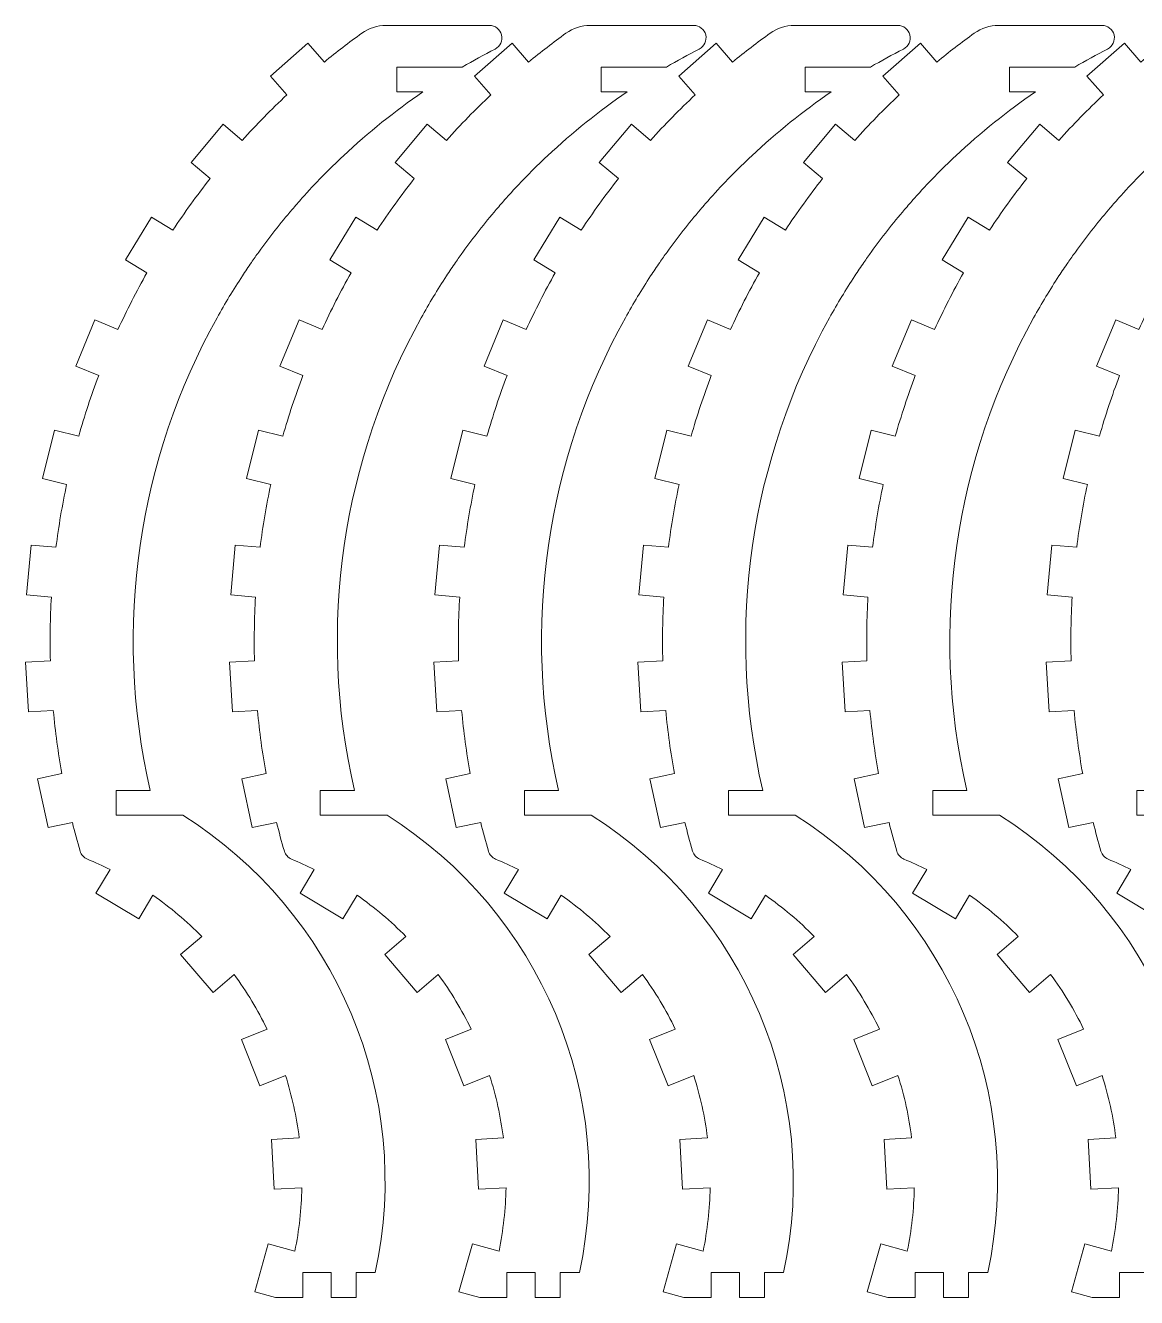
# Model space of a CAD drawing. Header units: millimetres. Extents: x -252 to 252, y -214 to 214.
# Drawn here: x -252.1 to -118.4, y 60.6 to 213.6 of the extents above; entities that cross this region are included whole.
import ezdxf

# ---------------------------------------------------------------- set-up
doc = ezdxf.new("R2010")
doc.units = ezdxf.units.MM
doc.header["$MEASUREMENT"] = 0
doc.layers.add('Camada 1', color=7, linetype='Continuous')

msp = doc.modelspace()

# ---------------------------------------------------------------- linework, layer by layer
at = {"layer": 'Camada 1', "lineweight": 20}
for points in [[(-248.4049, 150.8596), (-248.0849, 153.3948), (-247.6572, 155.9152), (-247.1228, 158.4141), (-247.1228, 158.4141), (-247.1228, 158.4141), (-250.0339, 159.1389), (-250.0339, 159.1389), (-250.0339, 159.1389), (-250.0339, 159.1389), (-248.5843, 164.9611), (-248.5843, 164.9611), (-248.5843, 164.9611), (-248.5843, 164.9611), (-245.6731, 164.2363), (-245.6731, 164.2363), (-245.6731, 164.2363), (-244.9734, 166.694), (-244.1694, 169.1207), (-243.2632, 171.5099), (-243.2632, 171.5099), (-243.2632, 171.5099), (-246.0311, 172.6668), (-246.0311, 172.6668), (-246.0311, 172.6668), (-246.0311, 172.6668), (-243.7175, 178.2027), (-243.7175, 178.2027), (-243.7175, 178.2027), (-243.7175, 178.2027), (-240.9495, 177.0459), (-240.9495, 177.0459), (-240.9495, 177.0459), (-239.8861, 179.3694), (-238.7242, 181.6467), (-237.467, 183.8713), (-237.467, 183.8713), (-237.467, 183.8713), (-240.0282, 185.4335), (-240.0282, 185.4335), (-240.0282, 185.4335), (-240.0282, 185.4335), (-236.9037, 190.5558), (-236.9037, 190.5558), (-236.9037, 190.5558), (-236.9037, 190.5558), (-234.3426, 188.9936), (-234.3426, 188.9936), (-234.3426, 188.9936), (-232.94, 191.1296), (-231.447, 193.2048), (-229.8678, 195.2137), (-229.8678, 195.2137), (-229.8678, 195.2137), (-232.1631, 197.1454), (-232.1631, 197.1454), (-232.1631, 197.1454), (-232.1631, 197.1454), (-228.2999, 201.7361), (-228.2999, 201.7361), (-228.2999, 201.7361), (-228.2999, 201.7361), (-226.0045, 199.8045), (-226.0045, 199.8045), (-226.0045, 199.8045), (-224.2949, 201.7037), (-222.5052, 203.5293), (-220.6403, 205.2762), (-220.6403, 205.2762), (-220.6403, 205.2762), (-222.6171, 207.5328), (-222.6171, 207.5328), (-222.6171, 207.5328), (-222.6171, 207.5328), (-218.1039, 211.4864), (-218.1039, 211.4864), (-218.1039, 211.4864), (-218.1039, 211.4864), (-216.1271, 209.2298), (-216.1271, 209.2298), (-216.1271, 209.2298), (-214.6612, 210.4299), (-213.1577, 211.5835), (-211.619, 212.6888), (-211.619, 212.6888), (-210.7689, 213.2994), (-209.7486, 213.6279), (-208.702, 213.6279), (-208.702, 213.6279), (-208.702, 213.6279), (-196.2724, 213.6279), (-196.2724, 213.6279), (-196.2724, 213.6279), (-195.5795, 213.6279), (-194.9767, 213.1533), (-194.8142, 212.4797), (-194.8142, 212.4797), (-194.6517, 211.8061), (-194.9717, 211.1088), (-195.5885, 210.7929), (-195.5885, 210.7929), (-196.9246, 210.1084), (-198.2411, 209.3865), (-199.5366, 208.6279), (-199.5366, 208.6279), (-199.5366, 208.6279), (-207.399, 208.6279), (-207.399, 208.6279), (-207.399, 208.6279), (-207.399, 208.6279), (-207.399, 205.6279), (-207.399, 205.6279), (-207.399, 205.6279), (-207.399, 205.6279), (-204.2714, 205.6279), (-204.2714, 205.6279), (-204.2714, 205.6279), (-207.6448, 203.321), (-210.8424, 200.7571), (-213.8247, 197.9628), (-213.8247, 197.9628), (-215.565, 196.3325), (-217.2314, 194.6245), (-218.8185, 192.8454), (-218.8185, 192.8454), (-219.2184, 192.397), (-219.6136, 191.944), (-220.0034, 191.4866), (-220.0034, 191.4866), (-221.4128, 189.8329), (-222.7501, 188.1267), (-224.0133, 186.3736), (-224.0133, 186.3736), (-224.3135, 185.957), (-224.6094, 185.5377), (-224.9012, 185.1159), (-224.9012, 185.1159), (-225.2702, 184.5824), (-225.6326, 184.0446), (-225.988, 183.5029), (-225.988, 183.5029), (-227.0655, 181.861), (-228.0807, 180.1822), (-229.032, 178.4705), (-229.032, 178.4705), (-238.4495, 161.5248), (-241.6122, 141.3397), (-237.0699, 121.6279), (-237.0699, 121.6279), (-237.0699, 121.6279), (-241.1706, 121.6279), (-241.1706, 121.6279), (-241.1706, 121.6279), (-241.1706, 121.6279), (-241.1706, 118.6279), (-241.1706, 118.6279), (-241.1706, 118.6279), (-241.1706, 118.6279), (-233.144, 118.6279), (-233.144, 118.6279), (-233.144, 118.6279), (-214.6307, 106.9859), (-205.3802, 85.0046), (-209.9981, 63.6279), (-209.9981, 63.6279), (-209.9981, 63.6279), (-212.3075, 63.6279), (-212.3075, 63.6279), (-212.3075, 63.6279), (-212.3075, 63.6279), (-212.3075, 60.6279), (-212.3075, 60.6279), (-212.3075, 60.6279), (-212.3075, 60.6279), (-215.3075, 60.6279), (-215.3075, 60.6279), (-215.3075, 60.6279), (-215.3075, 60.6279), (-215.3075, 63.6279), (-215.3075, 63.6279), (-215.3075, 63.6279), (-215.3075, 63.6279), (-218.7137, 63.6279), (-218.7137, 63.6279), (-218.7137, 63.6279), (-218.7137, 63.6279), (-218.7137, 60.6279), (-218.7137, 60.6279), (-218.7137, 60.6279), (-218.7137, 60.6279), (-221.9993, 60.6279), (-221.9993, 60.6279), (-221.9993, 60.6279), (-221.9993, 60.6279), (-224.4917, 61.3254), (-224.4917, 61.3254), (-224.4917, 61.3254), (-224.4917, 61.3254), (-222.8748, 67.1034), (-222.8748, 67.1034), (-222.8748, 67.1034), (-222.8748, 67.1034), (-219.6743, 66.2078), (-219.6743, 66.2078), (-219.6743, 66.2078), (-219.1611, 68.7217), (-218.8793, 71.2774), (-218.8326, 73.8427), (-218.8326, 73.8427), (-218.8326, 73.8427), (-222.1514, 73.6658), (-222.1514, 73.6658), (-222.1514, 73.6658), (-222.1514, 73.6658), (-222.4708, 79.6573), (-222.4708, 79.6573), (-222.4708, 79.6573), (-222.4708, 79.6573), (-219.152, 79.8342), (-219.152, 79.8342), (-219.152, 79.8342), (-219.4712, 82.38), (-220.0231, 84.8913), (-220.8007, 87.3364), (-220.8007, 87.3364), (-220.8007, 87.3364), (-223.8878, 86.1055), (-223.8878, 86.1055), (-223.8878, 86.1055), (-223.8878, 86.1055), (-226.1099, 91.6789), (-226.1099, 91.6789), (-226.1099, 91.6789), (-226.1099, 91.6789), (-223.0227, 92.9097), (-223.0227, 92.9097), (-223.0227, 92.9097), (-224.1408, 95.2191), (-225.4681, 97.4212), (-226.988, 99.4883), (-226.988, 99.4883), (-226.988, 99.4883), (-229.5181, 97.3333), (-229.5181, 97.3333), (-229.5181, 97.3333), (-229.5181, 97.3333), (-233.4086, 101.901), (-233.4086, 101.901), (-233.4086, 101.901), (-233.4086, 101.901), (-230.8785, 104.056), (-230.8785, 104.056), (-230.8785, 104.056), (-232.6774, 105.8855), (-234.6402, 107.5463), (-236.7423, 109.0175), (-236.7423, 109.0175), (-236.7423, 109.0175), (-238.4487, 106.1655), (-238.4487, 106.1655), (-238.4487, 106.1655), (-238.4487, 106.1655), (-243.5975, 109.2461), (-243.5975, 109.2461), (-243.5975, 109.2461), (-243.5975, 109.2461), (-241.8911, 112.0981), (-241.8911, 112.0981), (-241.8911, 112.0981), (-242.7892, 112.5517), (-243.7033, 112.9728), (-244.6316, 113.3607), (-244.6316, 113.3607), (-245.0493, 113.5353), (-245.3658, 113.8891), (-245.4929, 114.3236), (-245.4929, 114.3236), (-245.8277, 115.468), (-246.1397, 116.619), (-246.4287, 117.7758), (-246.4287, 117.7758), (-246.4287, 117.7758), (-249.3618, 117.146), (-249.3618, 117.146), (-249.3618, 117.146), (-249.3618, 117.146), (-250.6214, 123.0123), (-250.6214, 123.0123), (-250.6214, 123.0123), (-250.6214, 123.0123), (-247.6883, 123.6421), (-247.6883, 123.6421), (-247.6883, 123.6421), (-248.1412, 126.1569), (-248.4867, 128.69), (-248.724, 131.2342), (-248.724, 131.2342), (-248.724, 131.2342), (-251.7187, 131.0554), (-251.7187, 131.0554), (-251.7187, 131.0554), (-251.7187, 131.0554), (-252.0764, 137.0447), (-252.0764, 137.0447), (-252.0764, 137.0447), (-252.0764, 137.0447), (-249.0818, 137.2236), (-249.0818, 137.2236), (-249.0818, 137.2236), (-249.149, 139.778), (-249.1074, 142.3341), (-248.9572, 144.885), (-248.9572, 144.885), (-248.9572, 144.885), (-251.9444, 145.1612), (-251.9444, 145.1612), (-251.9444, 145.1612), (-251.9444, 145.1612), (-251.3921, 151.1357), (-251.3921, 151.1357), (-251.3921, 151.1357), (-251.3921, 151.1357), (-248.4049, 150.8596), (-248.4049, 150.8596)], [(-223.8516, 150.8596), (-223.5316, 153.3948), (-223.1039, 155.9152), (-222.5695, 158.4141), (-222.5695, 158.4141), (-222.5695, 158.4141), (-225.4806, 159.1389), (-225.4806, 159.1389), (-225.4806, 159.1389), (-225.4806, 159.1389), (-224.031, 164.9611), (-224.031, 164.9611), (-224.031, 164.9611), (-224.031, 164.9611), (-221.1198, 164.2363), (-221.1198, 164.2363), (-221.1198, 164.2363), (-220.4201, 166.694), (-219.6161, 169.1207), (-218.7099, 171.5099), (-218.7099, 171.5099), (-218.7099, 171.5099), (-221.4778, 172.6668), (-221.4778, 172.6668), (-221.4778, 172.6668), (-221.4778, 172.6668), (-219.1642, 178.2027), (-219.1642, 178.2027), (-219.1642, 178.2027), (-219.1642, 178.2027), (-216.3962, 177.0459), (-216.3962, 177.0459), (-216.3962, 177.0459), (-215.3328, 179.3694), (-214.1709, 181.6467), (-212.9137, 183.8713), (-212.9137, 183.8713), (-212.9137, 183.8713), (-215.4749, 185.4335), (-215.4749, 185.4335), (-215.4749, 185.4335), (-215.4749, 185.4335), (-212.3504, 190.5558), (-212.3504, 190.5558), (-212.3504, 190.5558), (-212.3504, 190.5558), (-209.7893, 188.9936), (-209.7893, 188.9936), (-209.7893, 188.9936), (-208.3867, 191.1296), (-206.8937, 193.2048), (-205.3145, 195.2137), (-205.3145, 195.2137), (-205.3145, 195.2137), (-207.6098, 197.1454), (-207.6098, 197.1454), (-207.6098, 197.1454), (-207.6098, 197.1454), (-203.7466, 201.7361), (-203.7466, 201.7361), (-203.7466, 201.7361), (-203.7466, 201.7361), (-201.4512, 199.8045), (-201.4512, 199.8045), (-201.4512, 199.8045), (-199.7416, 201.7037), (-197.9519, 203.5293), (-196.087, 205.2762), (-196.087, 205.2762), (-196.087, 205.2762), (-198.0638, 207.5328), (-198.0638, 207.5328), (-198.0638, 207.5328), (-198.0638, 207.5328), (-193.5506, 211.4864), (-193.5506, 211.4864), (-193.5506, 211.4864), (-193.5506, 211.4864), (-191.5738, 209.2298), (-191.5738, 209.2298), (-191.5738, 209.2298), (-190.1079, 210.4299), (-188.6044, 211.5835), (-187.0657, 212.6888), (-187.0657, 212.6888), (-186.2156, 213.2994), (-185.1953, 213.6279), (-184.1487, 213.6279), (-184.1487, 213.6279), (-184.1487, 213.6279), (-171.7191, 213.6279), (-171.7191, 213.6279), (-171.7191, 213.6279), (-171.0262, 213.6279), (-170.4234, 213.1533), (-170.2609, 212.4797), (-170.2609, 212.4797), (-170.0984, 211.8061), (-170.4184, 211.1088), (-171.0352, 210.7929), (-171.0352, 210.7929), (-172.3713, 210.1084), (-173.6878, 209.3865), (-174.9833, 208.6279), (-174.9833, 208.6279), (-174.9833, 208.6279), (-182.8457, 208.6279), (-182.8457, 208.6279), (-182.8457, 208.6279), (-182.8457, 208.6279), (-182.8457, 205.6279), (-182.8457, 205.6279), (-182.8457, 205.6279), (-182.8457, 205.6279), (-179.7181, 205.6279), (-179.7181, 205.6279), (-179.7181, 205.6279), (-183.0915, 203.321), (-186.2891, 200.7571), (-189.2714, 197.9628), (-189.2714, 197.9628), (-191.0117, 196.3325), (-192.6781, 194.6245), (-194.2652, 192.8454), (-194.2652, 192.8454), (-194.6651, 192.397), (-195.0603, 191.944), (-195.4501, 191.4866), (-195.4501, 191.4866), (-196.8595, 189.8329), (-198.1968, 188.1267), (-199.46, 186.3736), (-199.46, 186.3736), (-199.7602, 185.957), (-200.0561, 185.5377), (-200.3479, 185.1159), (-200.3479, 185.1159), (-200.7169, 184.5824), (-201.0793, 184.0446), (-201.4347, 183.5029), (-201.4347, 183.5029), (-202.5122, 181.861), (-203.5274, 180.1822), (-204.4787, 178.4705), (-204.4787, 178.4705), (-213.8962, 161.5248), (-217.0589, 141.3397), (-212.5166, 121.6279), (-212.5166, 121.6279), (-212.5166, 121.6279), (-216.6173, 121.6279), (-216.6173, 121.6279), (-216.6173, 121.6279), (-216.6173, 121.6279), (-216.6173, 118.6279), (-216.6173, 118.6279), (-216.6173, 118.6279), (-216.6173, 118.6279), (-208.5907, 118.6279), (-208.5907, 118.6279), (-208.5907, 118.6279), (-190.0774, 106.9859), (-180.8269, 85.0046), (-185.4448, 63.6279), (-185.4448, 63.6279), (-185.4448, 63.6279), (-187.7542, 63.6279), (-187.7542, 63.6279), (-187.7542, 63.6279), (-187.7542, 63.6279), (-187.7542, 60.6279), (-187.7542, 60.6279), (-187.7542, 60.6279), (-187.7542, 60.6279), (-190.7542, 60.6279), (-190.7542, 60.6279), (-190.7542, 60.6279), (-190.7542, 60.6279), (-190.7542, 63.6279), (-190.7542, 63.6279), (-190.7542, 63.6279), (-190.7542, 63.6279), (-194.1604, 63.6279), (-194.1604, 63.6279), (-194.1604, 63.6279), (-194.1604, 63.6279), (-194.1604, 60.6279), (-194.1604, 60.6279), (-194.1604, 60.6279), (-194.1604, 60.6279), (-197.446, 60.6279), (-197.446, 60.6279), (-197.446, 60.6279), (-197.446, 60.6279), (-199.9384, 61.3254), (-199.9384, 61.3254), (-199.9384, 61.3254), (-199.9384, 61.3254), (-198.3215, 67.1034), (-198.3215, 67.1034), (-198.3215, 67.1034), (-198.3215, 67.1034), (-195.121, 66.2078), (-195.121, 66.2078), (-195.121, 66.2078), (-194.6078, 68.7217), (-194.326, 71.2774), (-194.2793, 73.8427), (-194.2793, 73.8427), (-194.2793, 73.8427), (-197.5981, 73.6658), (-197.5981, 73.6658), (-197.5981, 73.6658), (-197.5981, 73.6658), (-197.9175, 79.6573), (-197.9175, 79.6573), (-197.9175, 79.6573), (-197.9175, 79.6573), (-194.5987, 79.8342), (-194.5987, 79.8342), (-194.5987, 79.8342), (-194.9179, 82.38), (-195.4698, 84.8913), (-196.2474, 87.3364), (-196.2474, 87.3364), (-196.2474, 87.3364), (-199.3345, 86.1055), (-199.3345, 86.1055), (-199.3345, 86.1055), (-199.3345, 86.1055), (-201.5566, 91.6789), (-201.5566, 91.6789), (-201.5566, 91.6789), (-201.5566, 91.6789), (-198.4694, 92.9097), (-198.4694, 92.9097), (-198.4694, 92.9097), (-199.5875, 95.2191), (-200.9148, 97.4212), (-202.4347, 99.4883), (-202.4347, 99.4883), (-202.4347, 99.4883), (-204.9648, 97.3333), (-204.9648, 97.3333), (-204.9648, 97.3333), (-204.9648, 97.3333), (-208.8553, 101.901), (-208.8553, 101.901), (-208.8553, 101.901), (-208.8553, 101.901), (-206.3252, 104.056), (-206.3252, 104.056), (-206.3252, 104.056), (-208.1241, 105.8855), (-210.0869, 107.5463), (-212.189, 109.0175), (-212.189, 109.0175), (-212.189, 109.0175), (-213.8954, 106.1655), (-213.8954, 106.1655), (-213.8954, 106.1655), (-213.8954, 106.1655), (-219.0442, 109.2461), (-219.0442, 109.2461), (-219.0442, 109.2461), (-219.0442, 109.2461), (-217.3378, 112.0981), (-217.3378, 112.0981), (-217.3378, 112.0981), (-218.2359, 112.5517), (-219.15, 112.9728), (-220.0783, 113.3607), (-220.0783, 113.3607), (-220.496, 113.5353), (-220.8125, 113.8891), (-220.9396, 114.3236), (-220.9396, 114.3236), (-221.2744, 115.468), (-221.5864, 116.619), (-221.8754, 117.7758), (-221.8754, 117.7758), (-221.8754, 117.7758), (-224.8085, 117.146), (-224.8085, 117.146), (-224.8085, 117.146), (-224.8085, 117.146), (-226.0681, 123.0123), (-226.0681, 123.0123), (-226.0681, 123.0123), (-226.0681, 123.0123), (-223.135, 123.6421), (-223.135, 123.6421), (-223.135, 123.6421), (-223.5879, 126.1569), (-223.9334, 128.69), (-224.1707, 131.2342), (-224.1707, 131.2342), (-224.1707, 131.2342), (-227.1654, 131.0554), (-227.1654, 131.0554), (-227.1654, 131.0554), (-227.1654, 131.0554), (-227.5231, 137.0447), (-227.5231, 137.0447), (-227.5231, 137.0447), (-227.5231, 137.0447), (-224.5285, 137.2236), (-224.5285, 137.2236), (-224.5285, 137.2236), (-224.5957, 139.778), (-224.5541, 142.3341), (-224.4039, 144.885), (-224.4039, 144.885), (-224.4039, 144.885), (-227.3911, 145.1612), (-227.3911, 145.1612), (-227.3911, 145.1612), (-227.3911, 145.1612), (-226.8388, 151.1357), (-226.8388, 151.1357), (-226.8388, 151.1357), (-226.8388, 151.1357), (-223.8516, 150.8596), (-223.8516, 150.8596)], [(-199.2983, 150.8596), (-198.9783, 153.3948), (-198.5506, 155.9152), (-198.0162, 158.4141), (-198.0162, 158.4141), (-198.0162, 158.4141), (-200.9273, 159.1389), (-200.9273, 159.1389), (-200.9273, 159.1389), (-200.9273, 159.1389), (-199.4777, 164.9611), (-199.4777, 164.9611), (-199.4777, 164.9611), (-199.4777, 164.9611), (-196.5665, 164.2363), (-196.5665, 164.2363), (-196.5665, 164.2363), (-195.8668, 166.694), (-195.0628, 169.1207), (-194.1566, 171.5099), (-194.1566, 171.5099), (-194.1566, 171.5099), (-196.9245, 172.6668), (-196.9245, 172.6668), (-196.9245, 172.6668), (-196.9245, 172.6668), (-194.6109, 178.2027), (-194.6109, 178.2027), (-194.6109, 178.2027), (-194.6109, 178.2027), (-191.8429, 177.0459), (-191.8429, 177.0459), (-191.8429, 177.0459), (-190.7795, 179.3694), (-189.6176, 181.6467), (-188.3604, 183.8713), (-188.3604, 183.8713), (-188.3604, 183.8713), (-190.9216, 185.4335), (-190.9216, 185.4335), (-190.9216, 185.4335), (-190.9216, 185.4335), (-187.7971, 190.5558), (-187.7971, 190.5558), (-187.7971, 190.5558), (-187.7971, 190.5558), (-185.236, 188.9936), (-185.236, 188.9936), (-185.236, 188.9936), (-183.8334, 191.1296), (-182.3404, 193.2048), (-180.7612, 195.2137), (-180.7612, 195.2137), (-180.7612, 195.2137), (-183.0565, 197.1454), (-183.0565, 197.1454), (-183.0565, 197.1454), (-183.0565, 197.1454), (-179.1933, 201.7361), (-179.1933, 201.7361), (-179.1933, 201.7361), (-179.1933, 201.7361), (-176.8979, 199.8045), (-176.8979, 199.8045), (-176.8979, 199.8045), (-175.1883, 201.7037), (-173.3986, 203.5293), (-171.5337, 205.2762), (-171.5337, 205.2762), (-171.5337, 205.2762), (-173.5105, 207.5328), (-173.5105, 207.5328), (-173.5105, 207.5328), (-173.5105, 207.5328), (-168.9973, 211.4864), (-168.9973, 211.4864), (-168.9973, 211.4864), (-168.9973, 211.4864), (-167.0205, 209.2298), (-167.0205, 209.2298), (-167.0205, 209.2298), (-165.5546, 210.4299), (-164.0511, 211.5835), (-162.5124, 212.6888), (-162.5124, 212.6888), (-161.6623, 213.2994), (-160.642, 213.6279), (-159.5954, 213.6279), (-159.5954, 213.6279), (-159.5954, 213.6279), (-147.1658, 213.6279), (-147.1658, 213.6279), (-147.1658, 213.6279), (-146.4729, 213.6279), (-145.8701, 213.1533), (-145.7076, 212.4797), (-145.7076, 212.4797), (-145.5451, 211.8061), (-145.8651, 211.1088), (-146.4819, 210.7929), (-146.4819, 210.7929), (-147.818, 210.1084), (-149.1345, 209.3865), (-150.43, 208.6279), (-150.43, 208.6279), (-150.43, 208.6279), (-158.2924, 208.6279), (-158.2924, 208.6279), (-158.2924, 208.6279), (-158.2924, 208.6279), (-158.2924, 205.6279), (-158.2924, 205.6279), (-158.2924, 205.6279), (-158.2924, 205.6279), (-155.1648, 205.6279), (-155.1648, 205.6279), (-155.1648, 205.6279), (-158.5382, 203.321), (-161.7358, 200.7571), (-164.7181, 197.9628), (-164.7181, 197.9628), (-166.4584, 196.3325), (-168.1248, 194.6245), (-169.7119, 192.8454), (-169.7119, 192.8454), (-170.1118, 192.397), (-170.507, 191.944), (-170.8968, 191.4866), (-170.8968, 191.4866), (-172.3062, 189.8329), (-173.6435, 188.1267), (-174.9067, 186.3736), (-174.9067, 186.3736), (-175.2069, 185.957), (-175.5028, 185.5377), (-175.7946, 185.1159), (-175.7946, 185.1159), (-176.1636, 184.5824), (-176.526, 184.0446), (-176.8814, 183.5029), (-176.8814, 183.5029), (-177.9589, 181.861), (-178.9741, 180.1822), (-179.9254, 178.4705), (-179.9254, 178.4705), (-189.3429, 161.5248), (-192.5056, 141.3397), (-187.9633, 121.6279), (-187.9633, 121.6279), (-187.9633, 121.6279), (-192.064, 121.6279), (-192.064, 121.6279), (-192.064, 121.6279), (-192.064, 121.6279), (-192.064, 118.6279), (-192.064, 118.6279), (-192.064, 118.6279), (-192.064, 118.6279), (-184.0374, 118.6279), (-184.0374, 118.6279), (-184.0374, 118.6279), (-165.5241, 106.9859), (-156.2736, 85.0046), (-160.8915, 63.6279), (-160.8915, 63.6279), (-160.8915, 63.6279), (-163.2009, 63.6279), (-163.2009, 63.6279), (-163.2009, 63.6279), (-163.2009, 63.6279), (-163.2009, 60.6279), (-163.2009, 60.6279), (-163.2009, 60.6279), (-163.2009, 60.6279), (-166.2009, 60.6279), (-166.2009, 60.6279), (-166.2009, 60.6279), (-166.2009, 60.6279), (-166.2009, 63.6279), (-166.2009, 63.6279), (-166.2009, 63.6279), (-166.2009, 63.6279), (-169.6071, 63.6279), (-169.6071, 63.6279), (-169.6071, 63.6279), (-169.6071, 63.6279), (-169.6071, 60.6279), (-169.6071, 60.6279), (-169.6071, 60.6279), (-169.6071, 60.6279), (-172.8927, 60.6279), (-172.8927, 60.6279), (-172.8927, 60.6279), (-172.8927, 60.6279), (-175.3851, 61.3254), (-175.3851, 61.3254), (-175.3851, 61.3254), (-175.3851, 61.3254), (-173.7682, 67.1034), (-173.7682, 67.1034), (-173.7682, 67.1034), (-173.7682, 67.1034), (-170.5677, 66.2078), (-170.5677, 66.2078), (-170.5677, 66.2078), (-170.0545, 68.7217), (-169.7727, 71.2774), (-169.726, 73.8427), (-169.726, 73.8427), (-169.726, 73.8427), (-173.0448, 73.6658), (-173.0448, 73.6658), (-173.0448, 73.6658), (-173.0448, 73.6658), (-173.3642, 79.6573), (-173.3642, 79.6573), (-173.3642, 79.6573), (-173.3642, 79.6573), (-170.0454, 79.8342), (-170.0454, 79.8342), (-170.0454, 79.8342), (-170.3646, 82.38), (-170.9165, 84.8913), (-171.6941, 87.3364), (-171.6941, 87.3364), (-171.6941, 87.3364), (-174.7812, 86.1055), (-174.7812, 86.1055), (-174.7812, 86.1055), (-174.7812, 86.1055), (-177.0033, 91.6789), (-177.0033, 91.6789), (-177.0033, 91.6789), (-177.0033, 91.6789), (-173.9161, 92.9097), (-173.9161, 92.9097), (-173.9161, 92.9097), (-175.0342, 95.2191), (-176.3615, 97.4212), (-177.8814, 99.4883), (-177.8814, 99.4883), (-177.8814, 99.4883), (-180.4115, 97.3333), (-180.4115, 97.3333), (-180.4115, 97.3333), (-180.4115, 97.3333), (-184.302, 101.901), (-184.302, 101.901), (-184.302, 101.901), (-184.302, 101.901), (-181.7719, 104.056), (-181.7719, 104.056), (-181.7719, 104.056), (-183.5708, 105.8855), (-185.5336, 107.5463), (-187.6357, 109.0175), (-187.6357, 109.0175), (-187.6357, 109.0175), (-189.3421, 106.1655), (-189.3421, 106.1655), (-189.3421, 106.1655), (-189.3421, 106.1655), (-194.4909, 109.2461), (-194.4909, 109.2461), (-194.4909, 109.2461), (-194.4909, 109.2461), (-192.7845, 112.0981), (-192.7845, 112.0981), (-192.7845, 112.0981), (-193.6826, 112.5517), (-194.5967, 112.9728), (-195.525, 113.3607), (-195.525, 113.3607), (-195.9427, 113.5353), (-196.2592, 113.8891), (-196.3863, 114.3236), (-196.3863, 114.3236), (-196.7211, 115.468), (-197.0331, 116.619), (-197.3221, 117.7758), (-197.3221, 117.7758), (-197.3221, 117.7758), (-200.2552, 117.146), (-200.2552, 117.146), (-200.2552, 117.146), (-200.2552, 117.146), (-201.5148, 123.0123), (-201.5148, 123.0123), (-201.5148, 123.0123), (-201.5148, 123.0123), (-198.5817, 123.6421), (-198.5817, 123.6421), (-198.5817, 123.6421), (-199.0346, 126.1569), (-199.3801, 128.69), (-199.6174, 131.2342), (-199.6174, 131.2342), (-199.6174, 131.2342), (-202.6121, 131.0554), (-202.6121, 131.0554), (-202.6121, 131.0554), (-202.6121, 131.0554), (-202.9698, 137.0447), (-202.9698, 137.0447), (-202.9698, 137.0447), (-202.9698, 137.0447), (-199.9752, 137.2236), (-199.9752, 137.2236), (-199.9752, 137.2236), (-200.0424, 139.778), (-200.0008, 142.3341), (-199.8506, 144.885), (-199.8506, 144.885), (-199.8506, 144.885), (-202.8378, 145.1612), (-202.8378, 145.1612), (-202.8378, 145.1612), (-202.8378, 145.1612), (-202.2855, 151.1357), (-202.2855, 151.1357), (-202.2855, 151.1357), (-202.2855, 151.1357), (-199.2983, 150.8596), (-199.2983, 150.8596)], [(-174.745, 150.8596), (-174.425, 153.3948), (-173.9973, 155.9152), (-173.4629, 158.4141), (-173.4629, 158.4141), (-173.4629, 158.4141), (-176.374, 159.1389), (-176.374, 159.1389), (-176.374, 159.1389), (-176.374, 159.1389), (-174.9244, 164.9611), (-174.9244, 164.9611), (-174.9244, 164.9611), (-174.9244, 164.9611), (-172.0132, 164.2363), (-172.0132, 164.2363), (-172.0132, 164.2363), (-171.3135, 166.694), (-170.5095, 169.1207), (-169.6033, 171.5099), (-169.6033, 171.5099), (-169.6033, 171.5099), (-172.3712, 172.6668), (-172.3712, 172.6668), (-172.3712, 172.6668), (-172.3712, 172.6668), (-170.0576, 178.2027), (-170.0576, 178.2027), (-170.0576, 178.2027), (-170.0576, 178.2027), (-167.2896, 177.0459), (-167.2896, 177.0459), (-167.2896, 177.0459), (-166.2262, 179.3694), (-165.0643, 181.6467), (-163.8071, 183.8713), (-163.8071, 183.8713), (-163.8071, 183.8713), (-166.3683, 185.4335), (-166.3683, 185.4335), (-166.3683, 185.4335), (-166.3683, 185.4335), (-163.2438, 190.5558), (-163.2438, 190.5558), (-163.2438, 190.5558), (-163.2438, 190.5558), (-160.6827, 188.9936), (-160.6827, 188.9936), (-160.6827, 188.9936), (-159.2801, 191.1296), (-157.7871, 193.2048), (-156.2079, 195.2137), (-156.2079, 195.2137), (-156.2079, 195.2137), (-158.5032, 197.1454), (-158.5032, 197.1454), (-158.5032, 197.1454), (-158.5032, 197.1454), (-154.64, 201.7361), (-154.64, 201.7361), (-154.64, 201.7361), (-154.64, 201.7361), (-152.3446, 199.8045), (-152.3446, 199.8045), (-152.3446, 199.8045), (-150.635, 201.7037), (-148.8453, 203.5293), (-146.9804, 205.2762), (-146.9804, 205.2762), (-146.9804, 205.2762), (-148.9572, 207.5328), (-148.9572, 207.5328), (-148.9572, 207.5328), (-148.9572, 207.5328), (-144.444, 211.4864), (-144.444, 211.4864), (-144.444, 211.4864), (-144.444, 211.4864), (-142.4672, 209.2298), (-142.4672, 209.2298), (-142.4672, 209.2298), (-141.0013, 210.4299), (-139.4978, 211.5835), (-137.9591, 212.6888), (-137.9591, 212.6888), (-137.109, 213.2994), (-136.0887, 213.6279), (-135.0421, 213.6279), (-135.0421, 213.6279), (-135.0421, 213.6279), (-122.6125, 213.6279), (-122.6125, 213.6279), (-122.6125, 213.6279), (-121.9196, 213.6279), (-121.3168, 213.1533), (-121.1543, 212.4797), (-121.1543, 212.4797), (-120.9918, 211.8061), (-121.3118, 211.1088), (-121.9286, 210.7929), (-121.9286, 210.7929), (-123.2647, 210.1084), (-124.5812, 209.3865), (-125.8767, 208.6279), (-125.8767, 208.6279), (-125.8767, 208.6279), (-133.7391, 208.6279), (-133.7391, 208.6279), (-133.7391, 208.6279), (-133.7391, 208.6279), (-133.7391, 205.6279), (-133.7391, 205.6279), (-133.7391, 205.6279), (-133.7391, 205.6279), (-130.6115, 205.6279), (-130.6115, 205.6279), (-130.6115, 205.6279), (-133.9849, 203.321), (-137.1825, 200.7571), (-140.1648, 197.9628), (-140.1648, 197.9628), (-141.9051, 196.3325), (-143.5715, 194.6245), (-145.1586, 192.8454), (-145.1586, 192.8454), (-145.5585, 192.397), (-145.9537, 191.944), (-146.3435, 191.4866), (-146.3435, 191.4866), (-147.7529, 189.8329), (-149.0902, 188.1267), (-150.3534, 186.3736), (-150.3534, 186.3736), (-150.6536, 185.957), (-150.9495, 185.5377), (-151.2413, 185.1159), (-151.2413, 185.1159), (-151.6103, 184.5824), (-151.9727, 184.0446), (-152.3281, 183.5029), (-152.3281, 183.5029), (-153.4056, 181.861), (-154.4208, 180.1822), (-155.3721, 178.4705), (-155.3721, 178.4705), (-164.7896, 161.5248), (-167.9523, 141.3397), (-163.41, 121.6279), (-163.41, 121.6279), (-163.41, 121.6279), (-167.5107, 121.6279), (-167.5107, 121.6279), (-167.5107, 121.6279), (-167.5107, 121.6279), (-167.5107, 118.6279), (-167.5107, 118.6279), (-167.5107, 118.6279), (-167.5107, 118.6279), (-159.4841, 118.6279), (-159.4841, 118.6279), (-159.4841, 118.6279), (-140.9708, 106.9859), (-131.7203, 85.0046), (-136.3382, 63.6279), (-136.3382, 63.6279), (-136.3382, 63.6279), (-138.6476, 63.6279), (-138.6476, 63.6279), (-138.6476, 63.6279), (-138.6476, 63.6279), (-138.6476, 60.6279), (-138.6476, 60.6279), (-138.6476, 60.6279), (-138.6476, 60.6279), (-141.6476, 60.6279), (-141.6476, 60.6279), (-141.6476, 60.6279), (-141.6476, 60.6279), (-141.6476, 63.6279), (-141.6476, 63.6279), (-141.6476, 63.6279), (-141.6476, 63.6279), (-145.0538, 63.6279), (-145.0538, 63.6279), (-145.0538, 63.6279), (-145.0538, 63.6279), (-145.0538, 60.6279), (-145.0538, 60.6279), (-145.0538, 60.6279), (-145.0538, 60.6279), (-148.3394, 60.6279), (-148.3394, 60.6279), (-148.3394, 60.6279), (-148.3394, 60.6279), (-150.8318, 61.3254), (-150.8318, 61.3254), (-150.8318, 61.3254), (-150.8318, 61.3254), (-149.2149, 67.1034), (-149.2149, 67.1034), (-149.2149, 67.1034), (-149.2149, 67.1034), (-146.0144, 66.2078), (-146.0144, 66.2078), (-146.0144, 66.2078), (-145.5012, 68.7217), (-145.2194, 71.2774), (-145.1727, 73.8427), (-145.1727, 73.8427), (-145.1727, 73.8427), (-148.4915, 73.6658), (-148.4915, 73.6658), (-148.4915, 73.6658), (-148.4915, 73.6658), (-148.8109, 79.6573), (-148.8109, 79.6573), (-148.8109, 79.6573), (-148.8109, 79.6573), (-145.4921, 79.8342), (-145.4921, 79.8342), (-145.4921, 79.8342), (-145.8113, 82.38), (-146.3632, 84.8913), (-147.1408, 87.3364), (-147.1408, 87.3364), (-147.1408, 87.3364), (-150.2279, 86.1055), (-150.2279, 86.1055), (-150.2279, 86.1055), (-150.2279, 86.1055), (-152.45, 91.6789), (-152.45, 91.6789), (-152.45, 91.6789), (-152.45, 91.6789), (-149.3628, 92.9097), (-149.3628, 92.9097), (-149.3628, 92.9097), (-150.4809, 95.2191), (-151.8082, 97.4212), (-153.3281, 99.4883), (-153.3281, 99.4883), (-153.3281, 99.4883), (-155.8582, 97.3333), (-155.8582, 97.3333), (-155.8582, 97.3333), (-155.8582, 97.3333), (-159.7487, 101.901), (-159.7487, 101.901), (-159.7487, 101.901), (-159.7487, 101.901), (-157.2186, 104.056), (-157.2186, 104.056), (-157.2186, 104.056), (-159.0175, 105.8855), (-160.9803, 107.5463), (-163.0824, 109.0175), (-163.0824, 109.0175), (-163.0824, 109.0175), (-164.7888, 106.1655), (-164.7888, 106.1655), (-164.7888, 106.1655), (-164.7888, 106.1655), (-169.9376, 109.2461), (-169.9376, 109.2461), (-169.9376, 109.2461), (-169.9376, 109.2461), (-168.2312, 112.0981), (-168.2312, 112.0981), (-168.2312, 112.0981), (-169.1293, 112.5517), (-170.0434, 112.9728), (-170.9717, 113.3607), (-170.9717, 113.3607), (-171.3894, 113.5353), (-171.7059, 113.8891), (-171.833, 114.3236), (-171.833, 114.3236), (-172.1678, 115.468), (-172.4798, 116.619), (-172.7688, 117.7758), (-172.7688, 117.7758), (-172.7688, 117.7758), (-175.7019, 117.146), (-175.7019, 117.146), (-175.7019, 117.146), (-175.7019, 117.146), (-176.9615, 123.0123), (-176.9615, 123.0123), (-176.9615, 123.0123), (-176.9615, 123.0123), (-174.0284, 123.6421), (-174.0284, 123.6421), (-174.0284, 123.6421), (-174.4813, 126.1569), (-174.8268, 128.69), (-175.0641, 131.2342), (-175.0641, 131.2342), (-175.0641, 131.2342), (-178.0588, 131.0554), (-178.0588, 131.0554), (-178.0588, 131.0554), (-178.0588, 131.0554), (-178.4165, 137.0447), (-178.4165, 137.0447), (-178.4165, 137.0447), (-178.4165, 137.0447), (-175.4219, 137.2236), (-175.4219, 137.2236), (-175.4219, 137.2236), (-175.4891, 139.778), (-175.4475, 142.3341), (-175.2973, 144.885), (-175.2973, 144.885), (-175.2973, 144.885), (-178.2845, 145.1612), (-178.2845, 145.1612), (-178.2845, 145.1612), (-178.2845, 145.1612), (-177.7322, 151.1357), (-177.7322, 151.1357), (-177.7322, 151.1357), (-177.7322, 151.1357), (-174.745, 150.8596), (-174.745, 150.8596)], [(-150.1917, 150.8596), (-149.8717, 153.3948), (-149.444, 155.9152), (-148.9096, 158.4141), (-148.9096, 158.4141), (-148.9096, 158.4141), (-151.8207, 159.1389), (-151.8207, 159.1389), (-151.8207, 159.1389), (-151.8207, 159.1389), (-150.3711, 164.9611), (-150.3711, 164.9611), (-150.3711, 164.9611), (-150.3711, 164.9611), (-147.4599, 164.2363), (-147.4599, 164.2363), (-147.4599, 164.2363), (-146.7602, 166.694), (-145.9562, 169.1207), (-145.05, 171.5099), (-145.05, 171.5099), (-145.05, 171.5099), (-147.8179, 172.6668), (-147.8179, 172.6668), (-147.8179, 172.6668), (-147.8179, 172.6668), (-145.5043, 178.2027), (-145.5043, 178.2027), (-145.5043, 178.2027), (-145.5043, 178.2027), (-142.7363, 177.0459), (-142.7363, 177.0459), (-142.7363, 177.0459), (-141.6729, 179.3694), (-140.511, 181.6467), (-139.2538, 183.8713), (-139.2538, 183.8713), (-139.2538, 183.8713), (-141.815, 185.4335), (-141.815, 185.4335), (-141.815, 185.4335), (-141.815, 185.4335), (-138.6905, 190.5558), (-138.6905, 190.5558), (-138.6905, 190.5558), (-138.6905, 190.5558), (-136.1294, 188.9936), (-136.1294, 188.9936), (-136.1294, 188.9936), (-134.7268, 191.1296), (-133.2338, 193.2048), (-131.6546, 195.2137), (-131.6546, 195.2137), (-131.6546, 195.2137), (-133.9499, 197.1454), (-133.9499, 197.1454), (-133.9499, 197.1454), (-133.9499, 197.1454), (-130.0867, 201.7361), (-130.0867, 201.7361), (-130.0867, 201.7361), (-130.0867, 201.7361), (-127.7913, 199.8045), (-127.7913, 199.8045), (-127.7913, 199.8045), (-126.0817, 201.7037), (-124.292, 203.5293), (-122.4271, 205.2762), (-122.4271, 205.2762), (-122.4271, 205.2762), (-124.4039, 207.5328), (-124.4039, 207.5328), (-124.4039, 207.5328), (-124.4039, 207.5328), (-119.8907, 211.4864), (-119.8907, 211.4864), (-119.8907, 211.4864), (-119.8907, 211.4864), (-117.9139, 209.2298), (-117.9139, 209.2298), (-117.9139, 209.2298), (-116.448, 210.4299), (-114.9445, 211.5835), (-113.4058, 212.6888), (-113.4058, 212.6888), (-112.5557, 213.2994), (-111.5354, 213.6279), (-110.4888, 213.6279), (-110.4888, 213.6279), (-110.4888, 213.6279), (-98.0592, 213.6279), (-98.0592, 213.6279), (-98.0592, 213.6279), (-97.3663, 213.6279), (-96.7635, 213.1533), (-96.601, 212.4797), (-96.601, 212.4797), (-96.4385, 211.8061), (-96.7585, 211.1088), (-97.3753, 210.7929), (-97.3753, 210.7929), (-98.7114, 210.1084), (-100.0279, 209.3865), (-101.3234, 208.6279), (-101.3234, 208.6279), (-101.3234, 208.6279), (-109.1858, 208.6279), (-109.1858, 208.6279), (-109.1858, 208.6279), (-109.1858, 208.6279), (-109.1858, 205.6279), (-109.1858, 205.6279), (-109.1858, 205.6279), (-109.1858, 205.6279), (-106.0582, 205.6279), (-106.0582, 205.6279), (-106.0582, 205.6279), (-109.4316, 203.321), (-112.6292, 200.7571), (-115.6115, 197.9628), (-115.6115, 197.9628), (-117.3518, 196.3325), (-119.0182, 194.6245), (-120.6053, 192.8454), (-120.6053, 192.8454), (-121.0052, 192.397), (-121.4004, 191.944), (-121.7902, 191.4866), (-121.7902, 191.4866), (-123.1996, 189.8329), (-124.5369, 188.1267), (-125.8001, 186.3736), (-125.8001, 186.3736), (-126.1003, 185.957), (-126.3962, 185.5377), (-126.688, 185.1159), (-126.688, 185.1159), (-127.057, 184.5824), (-127.4194, 184.0446), (-127.7748, 183.5029), (-127.7748, 183.5029), (-128.8523, 181.861), (-129.8675, 180.1822), (-130.8188, 178.4705), (-130.8188, 178.4705), (-140.2363, 161.5248), (-143.399, 141.3397), (-138.8567, 121.6279), (-138.8567, 121.6279), (-138.8567, 121.6279), (-142.9574, 121.6279), (-142.9574, 121.6279), (-142.9574, 121.6279), (-142.9574, 121.6279), (-142.9574, 118.6279), (-142.9574, 118.6279), (-142.9574, 118.6279), (-142.9574, 118.6279), (-134.9308, 118.6279), (-134.9308, 118.6279), (-134.9308, 118.6279), (-116.4175, 106.9859), (-107.167, 85.0046), (-111.7849, 63.6279), (-111.7849, 63.6279), (-111.7849, 63.6279), (-114.0943, 63.6279), (-114.0943, 63.6279), (-114.0943, 63.6279), (-114.0943, 63.6279), (-114.0943, 60.6279), (-114.0943, 60.6279), (-114.0943, 60.6279), (-114.0943, 60.6279), (-117.0943, 60.6279), (-117.0943, 60.6279), (-117.0943, 60.6279), (-117.0943, 60.6279), (-117.0943, 63.6279), (-117.0943, 63.6279), (-117.0943, 63.6279), (-117.0943, 63.6279), (-120.5005, 63.6279), (-120.5005, 63.6279), (-120.5005, 63.6279), (-120.5005, 63.6279), (-120.5005, 60.6279), (-120.5005, 60.6279), (-120.5005, 60.6279), (-120.5005, 60.6279), (-123.7861, 60.6279), (-123.7861, 60.6279), (-123.7861, 60.6279), (-123.7861, 60.6279), (-126.2785, 61.3254), (-126.2785, 61.3254), (-126.2785, 61.3254), (-126.2785, 61.3254), (-124.6616, 67.1034), (-124.6616, 67.1034), (-124.6616, 67.1034), (-124.6616, 67.1034), (-121.4611, 66.2078), (-121.4611, 66.2078), (-121.4611, 66.2078), (-120.9479, 68.7217), (-120.6661, 71.2774), (-120.6194, 73.8427), (-120.6194, 73.8427), (-120.6194, 73.8427), (-123.9382, 73.6658), (-123.9382, 73.6658), (-123.9382, 73.6658), (-123.9382, 73.6658), (-124.2576, 79.6573), (-124.2576, 79.6573), (-124.2576, 79.6573), (-124.2576, 79.6573), (-120.9388, 79.8342), (-120.9388, 79.8342), (-120.9388, 79.8342), (-121.258, 82.38), (-121.8099, 84.8913), (-122.5875, 87.3364), (-122.5875, 87.3364), (-122.5875, 87.3364), (-125.6746, 86.1055), (-125.6746, 86.1055), (-125.6746, 86.1055), (-125.6746, 86.1055), (-127.8967, 91.6789), (-127.8967, 91.6789), (-127.8967, 91.6789), (-127.8967, 91.6789), (-124.8095, 92.9097), (-124.8095, 92.9097), (-124.8095, 92.9097), (-125.9276, 95.2191), (-127.2549, 97.4212), (-128.7748, 99.4883), (-128.7748, 99.4883), (-128.7748, 99.4883), (-131.3049, 97.3333), (-131.3049, 97.3333), (-131.3049, 97.3333), (-131.3049, 97.3333), (-135.1954, 101.901), (-135.1954, 101.901), (-135.1954, 101.901), (-135.1954, 101.901), (-132.6653, 104.056), (-132.6653, 104.056), (-132.6653, 104.056), (-134.4642, 105.8855), (-136.427, 107.5463), (-138.5291, 109.0175), (-138.5291, 109.0175), (-138.5291, 109.0175), (-140.2355, 106.1655), (-140.2355, 106.1655), (-140.2355, 106.1655), (-140.2355, 106.1655), (-145.3843, 109.2461), (-145.3843, 109.2461), (-145.3843, 109.2461), (-145.3843, 109.2461), (-143.6779, 112.0981), (-143.6779, 112.0981), (-143.6779, 112.0981), (-144.576, 112.5517), (-145.4901, 112.9728), (-146.4184, 113.3607), (-146.4184, 113.3607), (-146.8361, 113.5353), (-147.1526, 113.8891), (-147.2797, 114.3236), (-147.2797, 114.3236), (-147.6145, 115.468), (-147.9265, 116.619), (-148.2155, 117.7758), (-148.2155, 117.7758), (-148.2155, 117.7758), (-151.1486, 117.146), (-151.1486, 117.146), (-151.1486, 117.146), (-151.1486, 117.146), (-152.4082, 123.0123), (-152.4082, 123.0123), (-152.4082, 123.0123), (-152.4082, 123.0123), (-149.4751, 123.6421), (-149.4751, 123.6421), (-149.4751, 123.6421), (-149.928, 126.1569), (-150.2735, 128.69), (-150.5108, 131.2342), (-150.5108, 131.2342), (-150.5108, 131.2342), (-153.5055, 131.0554), (-153.5055, 131.0554), (-153.5055, 131.0554), (-153.5055, 131.0554), (-153.8632, 137.0447), (-153.8632, 137.0447), (-153.8632, 137.0447), (-153.8632, 137.0447), (-150.8686, 137.2236), (-150.8686, 137.2236), (-150.8686, 137.2236), (-150.9358, 139.778), (-150.8942, 142.3341), (-150.744, 144.885), (-150.744, 144.885), (-150.744, 144.885), (-153.7312, 145.1612), (-153.7312, 145.1612), (-153.7312, 145.1612), (-153.7312, 145.1612), (-153.1789, 151.1357), (-153.1789, 151.1357), (-153.1789, 151.1357), (-153.1789, 151.1357), (-150.1917, 150.8596), (-150.1917, 150.8596)], [(-125.6384, 150.8596), (-125.3184, 153.3948), (-124.8907, 155.9152), (-124.3563, 158.4141), (-124.3563, 158.4141), (-124.3563, 158.4141), (-127.2674, 159.1389), (-127.2674, 159.1389), (-127.2674, 159.1389), (-127.2674, 159.1389), (-125.8178, 164.9611), (-125.8178, 164.9611), (-125.8178, 164.9611), (-125.8178, 164.9611), (-122.9066, 164.2363), (-122.9066, 164.2363), (-122.9066, 164.2363), (-122.2069, 166.694), (-121.4029, 169.1207), (-120.4967, 171.5099), (-120.4967, 171.5099), (-120.4967, 171.5099), (-123.2646, 172.6668), (-123.2646, 172.6668), (-123.2646, 172.6668), (-123.2646, 172.6668), (-120.951, 178.2027), (-120.951, 178.2027), (-120.951, 178.2027), (-120.951, 178.2027), (-118.183, 177.0459), (-118.183, 177.0459), (-118.183, 177.0459), (-117.1196, 179.3694), (-115.9577, 181.6467), (-114.7005, 183.8713), (-114.7005, 183.8713), (-114.7005, 183.8713), (-117.2617, 185.4335), (-117.2617, 185.4335), (-117.2617, 185.4335), (-117.2617, 185.4335), (-114.1372, 190.5558), (-114.1372, 190.5558), (-114.1372, 190.5558), (-114.1372, 190.5558), (-111.5761, 188.9936), (-111.5761, 188.9936), (-111.5761, 188.9936), (-110.1735, 191.1296), (-108.6805, 193.2048), (-107.1013, 195.2137), (-107.1013, 195.2137), (-107.1013, 195.2137), (-109.3966, 197.1454), (-109.3966, 197.1454), (-109.3966, 197.1454), (-109.3966, 197.1454), (-105.5334, 201.7361), (-105.5334, 201.7361), (-105.5334, 201.7361), (-105.5334, 201.7361), (-103.238, 199.8045), (-103.238, 199.8045), (-103.238, 199.8045), (-101.5284, 201.7037), (-99.7387, 203.5293), (-97.8738, 205.2762), (-97.8738, 205.2762), (-97.8738, 205.2762), (-99.8506, 207.5328), (-99.8506, 207.5328), (-99.8506, 207.5328), (-99.8506, 207.5328), (-95.3374, 211.4864), (-95.3374, 211.4864), (-95.3374, 211.4864), (-95.3374, 211.4864), (-93.3606, 209.2298), (-93.3606, 209.2298), (-93.3606, 209.2298), (-91.8947, 210.4299), (-90.3912, 211.5835), (-88.8525, 212.6888), (-88.8525, 212.6888), (-88.0024, 213.2994), (-86.9821, 213.6279), (-85.9355, 213.6279), (-85.9355, 213.6279), (-85.9355, 213.6279), (-73.5059, 213.6279), (-73.5059, 213.6279), (-73.5059, 213.6279), (-72.813, 213.6279), (-72.2102, 213.1533), (-72.0477, 212.4797), (-72.0477, 212.4797), (-71.8852, 211.8061), (-72.2052, 211.1088), (-72.822, 210.7929), (-72.822, 210.7929), (-74.1581, 210.1084), (-75.4746, 209.3865), (-76.7701, 208.6279), (-76.7701, 208.6279), (-76.7701, 208.6279), (-84.6325, 208.6279), (-84.6325, 208.6279), (-84.6325, 208.6279), (-84.6325, 208.6279), (-84.6325, 205.6279), (-84.6325, 205.6279), (-84.6325, 205.6279), (-84.6325, 205.6279), (-81.5049, 205.6279), (-81.5049, 205.6279), (-81.5049, 205.6279), (-84.8783, 203.321), (-88.0759, 200.7571), (-91.0582, 197.9628), (-91.0582, 197.9628), (-92.7985, 196.3325), (-94.4649, 194.6245), (-96.052, 192.8454), (-96.052, 192.8454), (-96.4519, 192.397), (-96.8471, 191.944), (-97.2369, 191.4866), (-97.2369, 191.4866), (-98.6463, 189.8329), (-99.9836, 188.1267), (-101.2468, 186.3736), (-101.2468, 186.3736), (-101.547, 185.957), (-101.8429, 185.5377), (-102.1347, 185.1159), (-102.1347, 185.1159), (-102.5037, 184.5824), (-102.8661, 184.0446), (-103.2215, 183.5029), (-103.2215, 183.5029), (-104.299, 181.861), (-105.3142, 180.1822), (-106.2655, 178.4705), (-106.2655, 178.4705), (-115.683, 161.5248), (-118.8457, 141.3397), (-114.3034, 121.6279), (-114.3034, 121.6279), (-114.3034, 121.6279), (-118.4041, 121.6279), (-118.4041, 121.6279), (-118.4041, 121.6279), (-118.4041, 121.6279), (-118.4041, 118.6279), (-118.4041, 118.6279), (-118.4041, 118.6279), (-118.4041, 118.6279), (-110.3775, 118.6279), (-110.3775, 118.6279), (-110.3775, 118.6279), (-91.8642, 106.9859), (-82.6137, 85.0046), (-87.2316, 63.6279), (-87.2316, 63.6279), (-87.2316, 63.6279), (-89.541, 63.6279), (-89.541, 63.6279), (-89.541, 63.6279), (-89.541, 63.6279), (-89.541, 60.6279), (-89.541, 60.6279), (-89.541, 60.6279), (-89.541, 60.6279), (-92.541, 60.6279), (-92.541, 60.6279), (-92.541, 60.6279), (-92.541, 60.6279), (-92.541, 63.6279), (-92.541, 63.6279), (-92.541, 63.6279), (-92.541, 63.6279), (-95.9472, 63.6279), (-95.9472, 63.6279), (-95.9472, 63.6279), (-95.9472, 63.6279), (-95.9472, 60.6279), (-95.9472, 60.6279), (-95.9472, 60.6279), (-95.9472, 60.6279), (-99.2328, 60.6279), (-99.2328, 60.6279), (-99.2328, 60.6279), (-99.2328, 60.6279), (-101.7252, 61.3254), (-101.7252, 61.3254), (-101.7252, 61.3254), (-101.7252, 61.3254), (-100.1083, 67.1034), (-100.1083, 67.1034), (-100.1083, 67.1034), (-100.1083, 67.1034), (-96.9078, 66.2078), (-96.9078, 66.2078), (-96.9078, 66.2078), (-96.3946, 68.7217), (-96.1128, 71.2774), (-96.0661, 73.8427), (-96.0661, 73.8427), (-96.0661, 73.8427), (-99.3849, 73.6658), (-99.3849, 73.6658), (-99.3849, 73.6658), (-99.3849, 73.6658), (-99.7043, 79.6573), (-99.7043, 79.6573), (-99.7043, 79.6573), (-99.7043, 79.6573), (-96.3855, 79.8342), (-96.3855, 79.8342), (-96.3855, 79.8342), (-96.7047, 82.38), (-97.2566, 84.8913), (-98.0342, 87.3364), (-98.0342, 87.3364), (-98.0342, 87.3364), (-101.1213, 86.1055), (-101.1213, 86.1055), (-101.1213, 86.1055), (-101.1213, 86.1055), (-103.3434, 91.6789), (-103.3434, 91.6789), (-103.3434, 91.6789), (-103.3434, 91.6789), (-100.2562, 92.9097), (-100.2562, 92.9097), (-100.2562, 92.9097), (-101.3743, 95.2191), (-102.7016, 97.4212), (-104.2215, 99.4883), (-104.2215, 99.4883), (-104.2215, 99.4883), (-106.7516, 97.3333), (-106.7516, 97.3333), (-106.7516, 97.3333), (-106.7516, 97.3333), (-110.6421, 101.901), (-110.6421, 101.901), (-110.6421, 101.901), (-110.6421, 101.901), (-108.112, 104.056), (-108.112, 104.056), (-108.112, 104.056), (-109.9109, 105.8855), (-111.8737, 107.5463), (-113.9758, 109.0175), (-113.9758, 109.0175), (-113.9758, 109.0175), (-115.6822, 106.1655), (-115.6822, 106.1655), (-115.6822, 106.1655), (-115.6822, 106.1655), (-120.831, 109.2461), (-120.831, 109.2461), (-120.831, 109.2461), (-120.831, 109.2461), (-119.1246, 112.0981), (-119.1246, 112.0981), (-119.1246, 112.0981), (-120.0227, 112.5517), (-120.9368, 112.9728), (-121.8651, 113.3607), (-121.8651, 113.3607), (-122.2828, 113.5353), (-122.5993, 113.8891), (-122.7264, 114.3236), (-122.7264, 114.3236), (-123.0612, 115.468), (-123.3732, 116.619), (-123.6622, 117.7758), (-123.6622, 117.7758), (-123.6622, 117.7758), (-126.5953, 117.146), (-126.5953, 117.146), (-126.5953, 117.146), (-126.5953, 117.146), (-127.8549, 123.0123), (-127.8549, 123.0123), (-127.8549, 123.0123), (-127.8549, 123.0123), (-124.9218, 123.6421), (-124.9218, 123.6421), (-124.9218, 123.6421), (-125.3747, 126.1569), (-125.7202, 128.69), (-125.9575, 131.2342), (-125.9575, 131.2342), (-125.9575, 131.2342), (-128.9522, 131.0554), (-128.9522, 131.0554), (-128.9522, 131.0554), (-128.9522, 131.0554), (-129.3099, 137.0447), (-129.3099, 137.0447), (-129.3099, 137.0447), (-129.3099, 137.0447), (-126.3153, 137.2236), (-126.3153, 137.2236), (-126.3153, 137.2236), (-126.3825, 139.778), (-126.3409, 142.3341), (-126.1907, 144.885), (-126.1907, 144.885), (-126.1907, 144.885), (-129.1779, 145.1612), (-129.1779, 145.1612), (-129.1779, 145.1612), (-129.1779, 145.1612), (-128.6256, 151.1357), (-128.6256, 151.1357), (-128.6256, 151.1357), (-128.6256, 151.1357), (-125.6384, 150.8596), (-125.6384, 150.8596)]]:
    msp.add_open_spline(points, degree=3, knots=[0, 0, 0, 0, 0.01219512, 0.01219512, 0.01219512, 0.01219512, 0.02439024, 0.02439024, 0.02439024, 0.02439024, 0.03658537, 0.03658537, 0.03658537, 0.03658537, 0.04878049, 0.04878049, 0.04878049, 0.04878049, 0.06097561, 0.06097561, 0.06097561, 0.06097561, 0.07317073, 0.07317073, 0.07317073, 0.07317073, 0.08536585, 0.08536585, 0.08536585, 0.08536585, 0.09756098, 0.09756098, 0.09756098, 0.09756098, 0.1097561, 0.1097561, 0.1097561, 0.1097561, 0.12195122, 0.12195122, 0.12195122, 0.12195122, 0.13414634, 0.13414634, 0.13414634, 0.13414634, 0.14634146, 0.14634146, 0.14634146, 0.14634146, 0.15853659, 0.15853659, 0.15853659, 0.15853659, 0.17073171, 0.17073171, 0.17073171, 0.17073171, 0.18292683, 0.18292683, 0.18292683, 0.18292683, 0.19512195, 0.19512195, 0.19512195, 0.19512195, 0.20731707, 0.20731707, 0.20731707, 0.20731707, 0.2195122, 0.2195122, 0.2195122, 0.2195122, 0.23170732, 0.23170732, 0.23170732, 0.23170732, 0.24390244, 0.24390244, 0.24390244, 0.24390244, 0.25609756, 0.25609756, 0.25609756, 0.25609756, 0.26829268, 0.26829268, 0.26829268, 0.26829268, 0.2804878, 0.2804878, 0.2804878, 0.2804878, 0.29268293, 0.29268293, 0.29268293, 0.29268293, 0.30487805, 0.30487805, 0.30487805, 0.30487805, 0.31707317, 0.31707317, 0.31707317, 0.31707317, 0.32926829, 0.32926829, 0.32926829, 0.32926829, 0.34146341, 0.34146341, 0.34146341, 0.34146341, 0.35365854, 0.35365854, 0.35365854, 0.35365854, 0.36585366, 0.36585366, 0.36585366, 0.36585366, 0.37804878, 0.37804878, 0.37804878, 0.37804878, 0.3902439, 0.3902439, 0.3902439, 0.3902439, 0.40243902, 0.40243902, 0.40243902, 0.40243902, 0.41463415, 0.41463415, 0.41463415, 0.41463415, 0.42682927, 0.42682927, 0.42682927, 0.42682927, 0.43902439, 0.43902439, 0.43902439, 0.43902439, 0.45121951, 0.45121951, 0.45121951, 0.45121951, 0.46341463, 0.46341463, 0.46341463, 0.46341463, 0.47560976, 0.47560976, 0.47560976, 0.47560976, 0.48780488, 0.48780488, 0.48780488, 0.48780488, 0.5, 0.5, 0.5, 0.5, 0.51219512, 0.51219512, 0.51219512, 0.51219512, 0.52439024, 0.52439024, 0.52439024, 0.52439024, 0.53658537, 0.53658537, 0.53658537, 0.53658537, 0.54878049, 0.54878049, 0.54878049, 0.54878049, 0.56097561, 0.56097561, 0.56097561, 0.56097561, 0.57317073, 0.57317073, 0.57317073, 0.57317073, 0.58536585, 0.58536585, 0.58536585, 0.58536585, 0.59756098, 0.59756098, 0.59756098, 0.59756098, 0.6097561, 0.6097561, 0.6097561, 0.6097561, 0.62195122, 0.62195122, 0.62195122, 0.62195122, 0.63414634, 0.63414634, 0.63414634, 0.63414634, 0.64634146, 0.64634146, 0.64634146, 0.64634146, 0.65853659, 0.65853659, 0.65853659, 0.65853659, 0.67073171, 0.67073171, 0.67073171, 0.67073171, 0.68292683, 0.68292683, 0.68292683, 0.68292683, 0.69512195, 0.69512195, 0.69512195, 0.69512195, 0.70731707, 0.70731707, 0.70731707, 0.70731707, 0.7195122, 0.7195122, 0.7195122, 0.7195122, 0.73170732, 0.73170732, 0.73170732, 0.73170732, 0.74390244, 0.74390244, 0.74390244, 0.74390244, 0.75609756, 0.75609756, 0.75609756, 0.75609756, 0.76829268, 0.76829268, 0.76829268, 0.76829268, 0.7804878, 0.7804878, 0.7804878, 0.7804878, 0.79268293, 0.79268293, 0.79268293, 0.79268293, 0.80487805, 0.80487805, 0.80487805, 0.80487805, 0.81707317, 0.81707317, 0.81707317, 0.81707317, 0.82926829, 0.82926829, 0.82926829, 0.82926829, 0.84146341, 0.84146341, 0.84146341, 0.84146341, 0.85365854, 0.85365854, 0.85365854, 0.85365854, 0.86585366, 0.86585366, 0.86585366, 0.86585366, 0.87804878, 0.87804878, 0.87804878, 0.87804878, 0.8902439, 0.8902439, 0.8902439, 0.8902439, 0.90243902, 0.90243902, 0.90243902, 0.90243902, 0.91463415, 0.91463415, 0.91463415, 0.91463415, 0.92682927, 0.92682927, 0.92682927, 0.92682927, 0.93902439, 0.93902439, 0.93902439, 0.93902439, 0.95121951, 0.95121951, 0.95121951, 0.95121951, 0.96341463, 0.96341463, 0.96341463, 0.96341463, 0.97560976, 0.97560976, 0.97560976, 0.97560976, 1, 1, 1, 1], dxfattribs=at)

doc.saveas('drawing.dxf')
